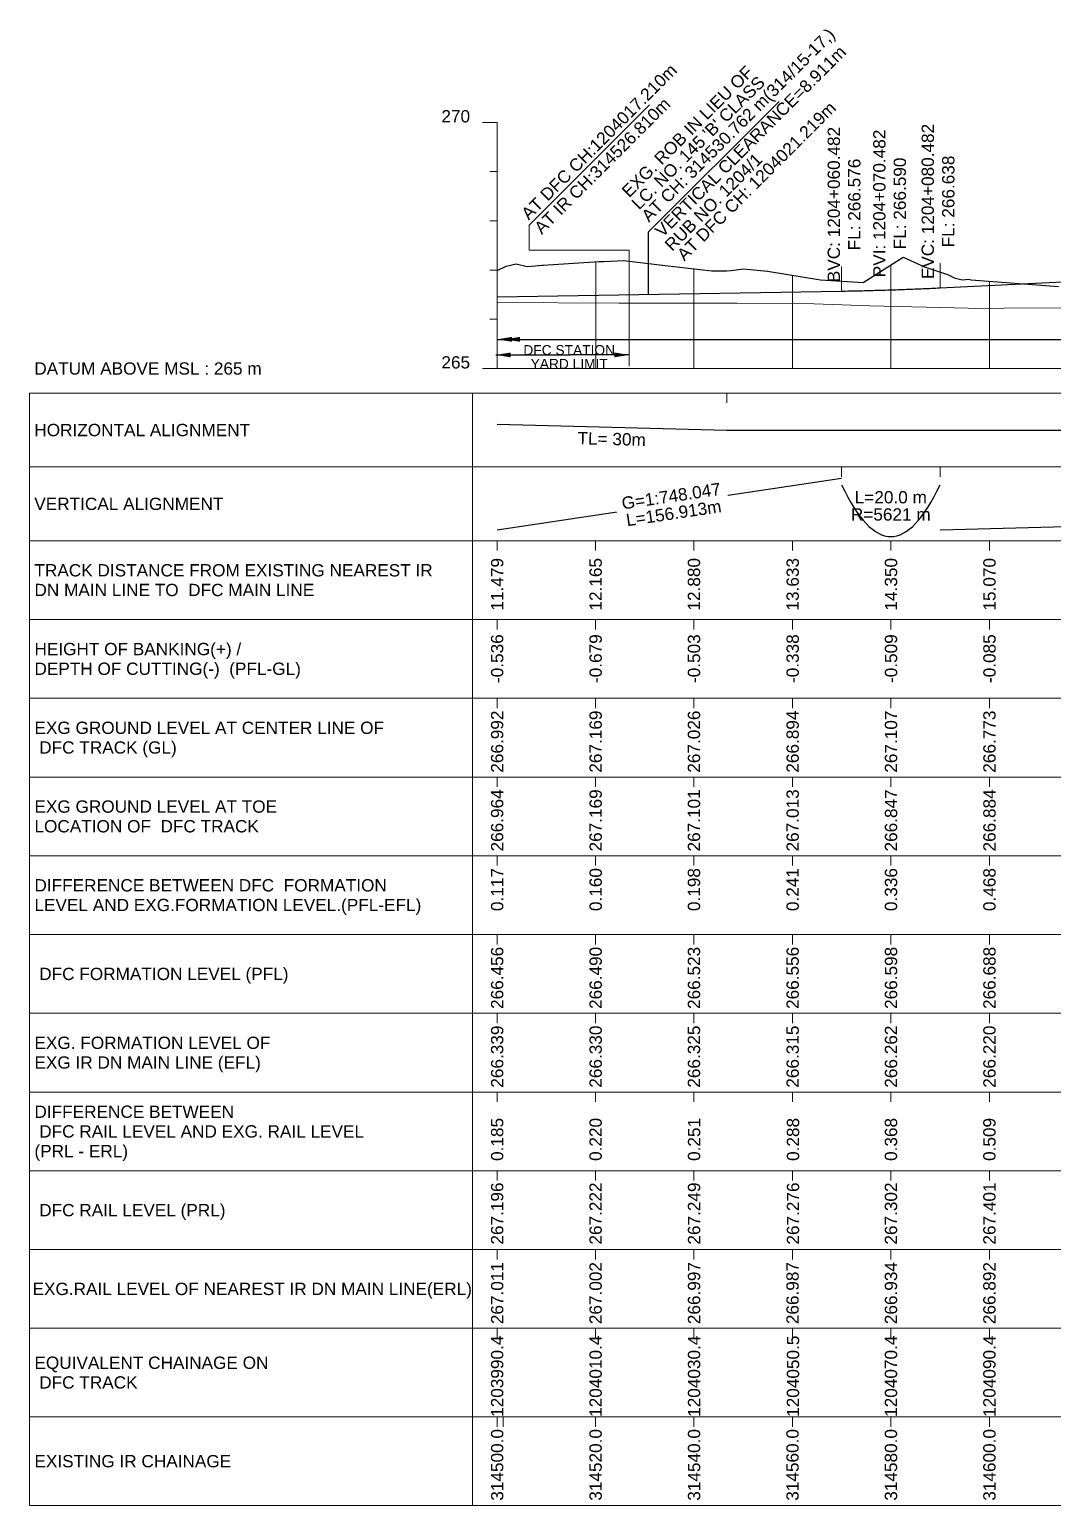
# Model space of a CAD drawing. Header units: metres. Extents: x 26905 to 33492, y -12340 to -11884.
# Drawn here: x 32905 to 33112.8, y -12231 to -11931.1 of the extents above; entities that cross this region are included whole.
import ezdxf
from ezdxf.enums import TextEntityAlignment as Align

# ---------------------------------------------------------------- set-up
doc = ezdxf.new("R2010")
doc.units = ezdxf.units.M
doc.header["$MEASUREMENT"] = 0
doc.layers.get('0').update_dxf_attribs({"lineweight": 0})
for name, color, linetype, lineweight in [('C-PROF-LABL-DG', 1, 'Continuous', 25), ('LS BVC-PVI-EVC TEXT', 10, 'Continuous', 0), ('LS CUT FILL', 10, 'Continuous', 0), ('LS DATUM', 7, 'Continuous', 0), ('LS DATUM X', 7, 'Continuous', 0), ('LS DATUM Y', 7, 'Continuous', 0), ('LS DIFF. EXG.RL & PRO. RL', 10, 'Continuous', 0), ('LS DIFF. PFL & EFL', 10, 'Continuous', 0), ('LS EXG GL', 7, 'Continuous', 0), ('LS EXG IR CH', 7, 'Continuous', 0), ('LS EXG RL', 7, 'Continuous', 0), ('LS EXG. FL', 7, 'Continuous', 0), ('LS EXG. GL', 7, 'Continuous', 0), ('LS EXG. GL AT PRO. TOE', 7, 'Continuous', 0), ('LS EXG. IR CH', 7, 'Continuous', 0), ('LS EXG. RL', 7, 'Continuous', 0), ('LS FRAME', 7, 'Continuous', 0), ('LS PFL-EFL', 10, 'Continuous', 0), ('LS PRL-ERL', 10, 'Continuous', 0), ('LS PRO FL', 10, 'Continuous', 0), ('LS PRO. CUT & FILL', 10, 'Continuous', 0), ('LS PRO. DFCC CH', 10, 'Continuous', 0), ('LS PRO. FL', 10, 'Continuous', 0), ('LS PRO. RL', 10, 'Continuous', 0), ('LS PROFILE EXG FL', 7, 'Continuous', 25), ('LS PROFILE EXG GL', 7, 'Continuous', 30), ('LS PROFILE PRO FL', 1, 'Continuous', 30), ('LS TICKS', 7, 'Continuous', 0), ('LS TRACK CENTER', 10, 'Continuous', 0), ("LS TRACK CENTER's", 10, 'Continuous', 0), ('Profile Grid', 7, 'Continuous', 0)]:
    doc.layers.add(name, color=color, linetype=linetype, lineweight=lineweight)
for name, color, linetype in [('LS HORIZONTAL ALIGNMENT', 10, 'Continuous'), ("LS LC'S", 7, 'Continuous'), ('LS VERTICAL ALIGNMENT', 10, 'Continuous'), ('STATION YARD LIMIT IN LS', 7, 'Continuous')]:
    doc.layers.add(name, color=color, linetype=linetype)
doc.styles.add('Arial', font='arial.ttf')
doc.styles.get("Standard").update_dxf_attribs({"font": 'arial.ttf'})
doc.styles.add('Style-Arial', font='arial.ttf')
doc.styles.add('StyleArial', font='arial.ttf')
doc.dimstyles.get("Standard").update_dxf_attribs({"dimtxt": 0.18, "dimasz": 0.18, "dimexe": 0.18, "dimexo": 0.0625, "dimgap": 0.09, "dimtad": 0, "dimtih": 1, "dimtoh": 1, "dimdec": 4, "dimzin": 0, "dimdsep": 46, "dimtxsty": 'Standard', "dimcen": 0.09, "dimadec": 0, "dimazin": 0, "dimtfac": 1, "dimtdec": 4, "dimtofl": 0, "dimtmove": 0, "dimatfit": 3, "dimfxl": 1, "dimtolj": 1, "dimtzin": 0, "dimarcsym": 0})

msp = doc.modelspace()

# ---------------------------------------------------------------- linework, layer by layer
msp.add_lwpolyline([(32905, -12005), (32995, -12005)])
at = {"layer": 'LS BVC-PVI-EVC TEXT'}
for p, q in [((33069.97, -11984.27), (33069.97, -11979.27)), ((33079.97, -11984.1), (33079.97, -11979.1)), ((33089.97, -11983.62), (33089.97, -11978.62))]:
    msp.add_line(p, q, dxfattribs=at)
at = {"layer": 'LS DATUM X', "color": 7, "linetype": 'Continuous', "lineweight": 0}
msp.add_line((33000, -12000), (33486.84, -12000), dxfattribs=at)
at = {"layer": 'LS DATUM Y', "color": 7, "linetype": 'Continuous', "lineweight": 0}
for p, q in [((32997, -11950), (33000, -11950)), ((32997, -11950), (33000, -11950)), ((33000, -12000), (33000, -11950)), ((32998.5, -11960), (33000, -11960)), ((32998.5, -11970), (33000, -11970)), ((32998.5, -11980), (33000, -11980)), ((32998.5, -11990), (33000, -11990)), ((32997, -12000), (33000, -12000))]:
    msp.add_line(p, q, dxfattribs=at)
at = {"layer": 'LS FRAME'}
for points in [[(32995, -12231), (32905, -12231), (32905, -12005)], [(32995, -12020), (32905, -12020)], [(32995, -12035), (32905, -12035)], [(32995, -12051), (32905, -12051)], [(32905, -12051), (32995, -12051)], [(32995, -12067), (32905, -12067)], [(32905, -12067), (32995, -12067)], [(32995, -12083), (32905, -12083)], [(32905, -12083), (32995, -12083)], [(32995, -12099), (32905, -12099)], [(32995, -12115), (32905, -12115)], [(32905, -12115), (32995, -12115)], [(32995, -12131), (32905, -12131)], [(32905, -12131), (32995, -12131)], [(32995, -12147), (32905, -12147)], [(32905, -12147), (32995, -12147)], [(32995, -12163), (32905, -12163)], [(32905, -12163), (32995, -12163)], [(32995, -12179), (32905, -12179)], [(32995, -12195), (32905, -12195)], [(32995, -12213), (32905, -12213)]]:
    msp.add_lwpolyline(points, dxfattribs=at)
at = {"layer": 'LS FRAME', "color": 7, "linetype": 'Continuous', "lineweight": 0, "flags": 128}
for points in [[(32995, -12020), (33491.84, -12020), (33491.84, -12005), (32995, -12005), (32995, -12020)], [(32995, -12035), (33491.84, -12035), (33491.84, -12020), (32995, -12020), (32995, -12035)], [(32995, -12051), (33491.84, -12051), (33491.84, -12035), (32995, -12035), (32995, -12051)], [(32995, -12067), (33491.84, -12067), (33491.84, -12051), (32995, -12051), (32995, -12067)], [(32995, -12083), (33491.84, -12083), (33491.84, -12067), (32995, -12067), (32995, -12083)], [(32995, -12099), (33491.84, -12099), (33491.84, -12083), (32995, -12083), (32995, -12099)], [(32995, -12115), (33491.84, -12115), (33491.84, -12099), (32995, -12099), (32995, -12115)], [(32995, -12131), (33491.84, -12131), (33491.84, -12115), (32995, -12115), (32995, -12131)], [(32995, -12147), (33491.84, -12147), (33491.84, -12131), (32995, -12131), (32995, -12147)], [(32995, -12163), (33491.84, -12163), (33491.84, -12147), (32995, -12147), (32995, -12163)], [(32995, -12179), (33491.84, -12179), (33491.84, -12163), (32995, -12163), (32995, -12179)], [(32995, -12195), (33491.84, -12195), (33491.84, -12179), (32995, -12179), (32995, -12195)], [(32995, -12213), (33491.84, -12213), (33491.84, -12195), (32995, -12195), (32995, -12213)], [(32995, -12231), (33491.84, -12231), (33491.84, -12213), (32995, -12213), (32995, -12231)]]:
    msp.add_lwpolyline(points, close=True, dxfattribs=at)
at = {"layer": 'LS HORIZONTAL ALIGNMENT', "flags": 128}
msp.add_lwpolyline([(33000, -12011.32), (33046.65, -12012.5), (33046.65, -12012.5), (33486.84, -12012.5)], dxfattribs=at)
at = {"layer": "LS LC'S"}
msp.add_lwpolyline([(33030.76, -11984.93), (33030.76, -11972.23), (33057.26, -11945.73)], dxfattribs=at)
at = {"layer": 'LS PROFILE EXG FL', "lineweight": 0}
msp.add_lwpolyline([(33000, -11986.61), (33024.69, -11986.72), (33048.68, -11986.76), (33064.32, -11986.88), (33075.72, -11987.28), (33095.72, -11987.73), (33100.29, -11987.81), (33103.03, -11987.75), (33117.58, -11987.69)], dxfattribs=at)
at = {"layer": 'LS PROFILE EXG GL', "flags": 128}
msp.add_lwpolyline([(33000, -11980.08), (33001.85, -11979.21), (33003.83, -11978.74), (33003.83, -11978.74), (33006.13, -11979.26), (33006.13, -11979.26), (33006.95, -11979.24), (33009.15, -11979.04), (33009.38, -11979.01), (33020.74, -11978.27), (33021.65, -11978.23), (33025.74, -11978.07), (33034.15, -11979.06), (33043.59, -11980.17), (33046.65, -11980.13), (33047.53, -11980.11), (33050.04, -11979.72), (33054.89, -11980.25), (33065.7, -11981.96), (33074.35, -11982.5), (33082.45, -11977.39), (33082.45, -11977.39), (33086.85, -11979.33), (33091.71, -11980.95), (33092.86, -11981.56), (33094.49, -11982), (33094.49, -11982), (33094.49, -11982), (33095.74, -11981.84), (33096.33, -11981.99), (33114.04, -11983.35)], dxfattribs=at)
at = {"layer": 'LS PROFILE PRO FL', "flags": 128}
msp.add_lwpolyline([(33000, -11985.44), (33069.97, -11984.27), (33070.4, -11984.26), (33070.83, -11984.26), (33071.25, -11984.25), (33071.68, -11984.24), (33072.1, -11984.23), (33072.53, -11984.22), (33072.95, -11984.21), (33073.38, -11984.21), (33073.8, -11984.2), (33074.23, -11984.19), (33074.66, -11984.18), (33075.08, -11984.17), (33075.51, -11984.15), (33075.93, -11984.14), (33076.36, -11984.13), (33076.78, -11984.12), (33077.21, -11984.11), (33077.63, -11984.1), (33078.06, -11984.08), (33078.49, -11984.07), (33078.91, -11984.06), (33079.34, -11984.04), (33079.76, -11984.03), (33080.19, -11984.02), (33080.61, -11984), (33081.04, -11983.99), (33081.46, -11983.97), (33081.89, -11983.96), (33082.32, -11983.94), (33082.74, -11983.93), (33083.17, -11983.91), (33083.59, -11983.9), (33084.02, -11983.88), (33084.44, -11983.86), (33084.87, -11983.84), (33085.29, -11983.83), (33085.72, -11983.81), (33086.15, -11983.79), (33086.57, -11983.77), (33087, -11983.75), (33087.42, -11983.74), (33087.85, -11983.72), (33088.27, -11983.7), (33088.7, -11983.68), (33089.12, -11983.66), (33089.55, -11983.64), (33089.97, -11983.62), (33486.84, -11964.19)], dxfattribs=at)
at = {"layer": 'LS TICKS', "color": 7, "linetype": 'Continuous', "lineweight": 0, "flags": 128}
for points in [[(33046.65, -12007), (33046.65, -12005)], [(33069.97, -12022), (33069.97, -12020)], [(33089.97, -12022), (33089.97, -12020)], [(33000, -12037), (33000, -12035)], [(33020.01, -12037), (33020.01, -12035)], [(33039.98, -12037), (33039.98, -12035)], [(33060.03, -12037), (33060.03, -12035)], [(33080.01, -12037), (33080.01, -12035)], [(33100.01, -12037), (33100.01, -12035)], [(33000, -12053), (33000, -12051)], [(33020.01, -12053), (33020.01, -12051)], [(33039.98, -12053), (33039.98, -12051)], [(33060.03, -12053), (33060.03, -12051)], [(33080.01, -12053), (33080.01, -12051)], [(33100.01, -12053), (33100.01, -12051)], [(33000, -12069), (33000, -12067)], [(33020.01, -12069), (33020.01, -12067)], [(33039.98, -12069), (33039.98, -12067)], [(33060.03, -12069), (33060.03, -12067)], [(33080.01, -12069), (33080.01, -12067)], [(33100.01, -12069), (33100.01, -12067)], [(33000, -12085), (33000, -12083)], [(33020.01, -12085), (33020.01, -12083)], [(33039.98, -12085), (33039.98, -12083)], [(33060.03, -12085), (33060.03, -12083)], [(33080.01, -12085), (33080.01, -12083)], [(33100.01, -12085), (33100.01, -12083)], [(33000, -12101), (33000, -12099)], [(33020.01, -12101), (33020.01, -12099)], [(33039.98, -12101), (33039.98, -12099)], [(33060.03, -12101), (33060.03, -12099)], [(33080.01, -12101), (33080.01, -12099)], [(33100.01, -12101), (33100.01, -12099)], [(33000, -12117), (33000, -12115)], [(33020.01, -12117), (33020.01, -12115)], [(33039.98, -12117), (33039.98, -12115)], [(33060.03, -12117), (33060.03, -12115)], [(33080.01, -12117), (33080.01, -12115)], [(33100.01, -12117), (33100.01, -12115)], [(33000, -12133), (33000, -12131)], [(33020.01, -12133), (33020.01, -12131)], [(33039.98, -12133), (33039.98, -12131)], [(33060.03, -12133), (33060.03, -12131)], [(33080.01, -12133), (33080.01, -12131)], [(33100.01, -12133), (33100.01, -12131)], [(33000, -12149), (33000, -12147)], [(33020.01, -12149), (33020.01, -12147)], [(33039.98, -12149), (33039.98, -12147)], [(33060.03, -12149), (33060.03, -12147)], [(33080.01, -12149), (33080.01, -12147)], [(33100.01, -12149), (33100.01, -12147)], [(33000, -12165), (33000, -12163)], [(33020.01, -12165), (33020.01, -12163)], [(33039.98, -12165), (33039.98, -12163)], [(33060.03, -12165), (33060.03, -12163)], [(33080.01, -12165), (33080.01, -12163)], [(33100.01, -12165), (33100.01, -12163)], [(33000, -12181), (33000, -12179)], [(33020.01, -12181), (33020.01, -12179)], [(33039.98, -12181), (33039.98, -12179)], [(33060.03, -12181), (33060.03, -12179)], [(33080.01, -12181), (33080.01, -12179)], [(33100.01, -12181), (33100.01, -12179)], [(33000, -12197), (33000, -12195)], [(33020.01, -12197), (33020.01, -12195)], [(33039.98, -12197), (33039.98, -12195)], [(33060.03, -12197), (33060.03, -12195)], [(33080.01, -12197), (33080.01, -12195)], [(33100.01, -12197), (33100.01, -12195)], [(33000, -12215), (33000, -12213)], [(33001.25, -12215), (33001.25, -12213)], [(33020.01, -12215), (33020.01, -12213)], [(33039.98, -12215), (33039.98, -12213)], [(33060.03, -12215), (33060.03, -12213)], [(33080.01, -12215), (33080.01, -12213)], [(33100.01, -12215), (33100.01, -12213)]]:
    msp.add_lwpolyline(points, dxfattribs=at)
at = {"layer": 'LS VERTICAL ALIGNMENT', "flags": 128}
for points in [[(33000, -12032.75), (33069.97, -12022.25)], [(33069.97, -12023.65), (33070.6, -12024.92), (33071.22, -12026.11), (33071.85, -12027.22), (33072.47, -12028.24), (33073.1, -12029.19), (33073.72, -12030.05), (33074.35, -12030.83), (33074.97, -12031.52), (33075.6, -12032.14), (33076.22, -12032.67), (33076.85, -12033.12), (33077.47, -12033.49), (33078.1, -12033.78), (33078.72, -12033.98), (33079.35, -12034.11), (33080.6, -12034.11), (33081.22, -12033.98), (33081.85, -12033.78), (33082.47, -12033.49), (33083.1, -12033.12), (33083.72, -12032.67), (33084.35, -12032.14), (33084.97, -12031.52), (33085.6, -12030.83), (33086.22, -12030.05), (33086.85, -12029.19), (33087.47, -12028.24), (33088.1, -12027.22), (33088.72, -12026.11), (33089.35, -12024.92), (33089.97, -12023.65)], [(33089.97, -12032.75), (33486.84, -12022.25)]]:
    msp.add_lwpolyline(points, dxfattribs=at)
at = {"layer": 'Profile Grid', "flags": 128}
for points in [[(33020.02, -12000), (33020.02, -11978.31)], [(33080.01, -12000), (33080.01, -11978.93)], [(33000, -12000), (33000, -11980.1)], [(33039.99, -12000), (33039.99, -11979.74)], [(33060.03, -12000), (33060.03, -11981.06)], [(33100.01, -12000), (33100.01, -11982.27)]]:
    msp.add_lwpolyline(points, dxfattribs=at)
at = {"layer": 'STATION YARD LIMIT IN LS', "color": 10, "lineweight": 15}
msp.add_lwpolyline([(33026.82, -11999.56), (33026.82, -11975.98), (33006.51, -11975.98), (33006.51, -11970.88), (33030.96, -11946.44)], dxfattribs=at)

# ---------------------------------------------------------------- texts
at = {"layer": 'C-PROF-LABL-DG', "color": 1, "linetype": 'Continuous', "lineweight": 25, "char_height": 2.5, "attachment_point": 5, "rotation": 90, "style": 'Arial'}
for s, insert in [('BVC: 1204+060.482\\PFL: 266.576', (33070.49, -11966.69)), ('PVI: 1204+070.482\\PFL: 266.590', (33079.74, -11966.47)), ('EVC: 1204+080.482\\PFL: 266.638', (33089.58, -11966.07))]:
    msp.add_mtext(s, dxfattribs=dict(at, insert=insert))
at = {"layer": 'LS CUT FILL', "style": 'Style-Arial'}
for s, p in [('-0.536', (33000, -12054)), ('-0.679', (33020.01, -12054)), ('-0.503', (33039.98, -12054)), ('-0.338', (33060.03, -12054)), ('-0.509', (33080.01, -12054)), ('-0.085', (33100.01, -12054))]:
    msp.add_text(s, height=2.5, rotation=90, dxfattribs=at).set_placement(p, align=Align.MIDDLE_RIGHT)
at = {"layer": 'LS DATUM', "color": 7, "style": 'StyleArial'}
msp.add_text('DATUM ABOVE MSL : 265 m', height=2.5, rotation=0, dxfattribs=at).set_placement((32905.97, -12000), align=Align.MIDDLE_LEFT)
at = {"layer": 'LS DATUM Y', "color": 7, "lineweight": 0, "style": 'Style-Arial'}
for s, p in [('270', (32994.5, -11950)), ('270', (32994.5, -11950)), ('265', (32994.5, -12000))]:
    msp.add_text(s, height=2.5, dxfattribs=at).set_placement(p, align=Align.RIGHT)
at = {"layer": 'LS DIFF. EXG.RL & PRO. RL', "color": 10, "style": 'StyleArial'}
for s, p in [('DIFFERENCE BETWEEN ', (32906, -12151)), (' DFC RAIL LEVEL AND EXG. RAIL LEVEL ', (32906, -12155)), ('(PRL - ERL)', (32906, -12159))]:
    msp.add_text(s, height=2.5, rotation=0, dxfattribs=at).set_placement(p, align=Align.MIDDLE_LEFT)
at = {"layer": 'LS DIFF. PFL & EFL', "color": 10, "style": 'StyleArial'}
for s, p in [('DIFFERENCE BETWEEN DFC  FORMATION ', (32906, -12105)), ('LEVEL AND EXG.FORMATION LEVEL.(PFL-EFL)', (32906, -12109))]:
    msp.add_text(s, height=2.5, rotation=0, dxfattribs=at).set_placement(p, align=Align.MIDDLE_LEFT)
at = {"layer": 'LS EXG GL', "style": 'Style-Arial'}
for s, p in [('266.992', (33000, -12069.5)), ('267.169', (33020.01, -12069.5)), ('267.026', (33039.98, -12069.5)), ('266.894', (33060.03, -12069.5)), ('267.107', (33080.01, -12069.5)), ('266.773', (33100.01, -12069.5))]:
    msp.add_text(s, height=2.5, rotation=90, dxfattribs=at).set_placement(p, align=Align.MIDDLE_RIGHT)
at = {"layer": 'LS EXG IR CH', "lineweight": 0, "style": 'Style-Arial'}
for s, p in [('314500.0', (33000, -12215.47)), ('314520.0', (33020, -12215.47)), ('314540.0', (33040, -12215.47)), ('314560.0', (33060, -12215.47)), ('314580.0', (33080, -12215.47)), ('314600.0', (33100, -12215.47))]:
    msp.add_text(s, height=2.5, rotation=90, dxfattribs=at).set_placement(p, align=Align.MIDDLE_RIGHT)
at = {"layer": 'LS EXG RL', "style": 'Style-Arial'}
for s, p in [('267.011', (33000, -12181.54)), ('267.002', (33020, -12181.54)), ('266.997', (33040, -12181.54)), ('266.987', (33060, -12181.54)), ('266.934', (33080, -12181.54)), ('266.892', (33100, -12181.54))]:
    msp.add_text(s, height=2.5, rotation=90, dxfattribs=at).set_placement(p, align=Align.MIDDLE_RIGHT)
at = {"layer": 'LS EXG. FL'}
for s, p in [('266.339', (33000, -12133.5)), ('266.330', (33020.01, -12133.5)), ('266.325', (33039.98, -12133.5)), ('266.315', (33060.03, -12133.5)), ('266.262', (33080.01, -12133.5)), ('266.220', (33100.01, -12133.5))]:
    msp.add_text(s, height=2.5, rotation=90, dxfattribs=at).set_placement(p, align=Align.MIDDLE_RIGHT)
at = {"layer": 'LS EXG. FL', "style": 'StyleArial'}
for s, p in [('EXG. FORMATION LEVEL OF', (32906, -12137)), ('EXG IR DN MAIN LINE (EFL)', (32906, -12141))]:
    msp.add_text(s, height=2.5, rotation=0, dxfattribs=at).set_placement(p, align=Align.MIDDLE_LEFT)
at = {"layer": 'LS EXG. GL', "color": 7, "style": 'StyleArial'}
for s, p in [('EXG GROUND LEVEL AT CENTER LINE OF ', (32906, -12073)), (' DFC TRACK (GL)', (32906, -12077))]:
    msp.add_text(s, height=2.5, rotation=0, dxfattribs=at).set_placement(p, align=Align.MIDDLE_LEFT)
at = {"layer": 'LS EXG. GL AT PRO. TOE'}
for s, p in [('266.964', (33000, -12085.5)), ('267.169', (33020.01, -12085.5)), ('267.101', (33039.98, -12085.5)), ('267.013', (33060.03, -12085.5)), ('266.847', (33080.01, -12085.5)), ('266.884', (33100.01, -12085.5))]:
    msp.add_text(s, height=2.5, rotation=90, dxfattribs=at).set_placement(p, align=Align.MIDDLE_RIGHT)
at = {"layer": 'LS EXG. GL AT PRO. TOE', "color": 7, "style": 'StyleArial'}
for s, p in [('EXG GROUND LEVEL AT TOE', (32906, -12089)), ('LOCATION OF  DFC TRACK', (32906, -12093))]:
    msp.add_text(s, height=2.5, rotation=0, dxfattribs=at).set_placement(p, align=Align.MIDDLE_LEFT)
at = {"layer": 'LS EXG. IR CH', "style": 'StyleArial'}
msp.add_text('EXISTING IR CHAINAGE', height=2.5, rotation=0, dxfattribs=at).set_placement((32906, -12222), align=Align.MIDDLE_LEFT)
at = {"layer": 'LS EXG. RL', "style": 'StyleArial'}
msp.add_text('EXG.RAIL LEVEL OF NEAREST IR DN MAIN LINE(ERL)', height=2.5, rotation=0, dxfattribs=at).set_placement((32905.61, -12187), align=Align.MIDDLE_LEFT)
at = {"layer": 'LS HORIZONTAL ALIGNMENT', "style": 'StyleArial'}
msp.add_text('HORIZONTAL ALIGNMENT', height=2.5, rotation=0, dxfattribs=at).set_placement((32905.97, -12012.5), align=Align.MIDDLE_LEFT)
at = {"layer": 'LS HORIZONTAL ALIGNMENT', "insert": (33023.27, -12014.33), "char_height": 2.5, "attachment_point": 5, "rotation": 358.5564, "line_spacing_factor": 0.6, "style": 'Style-Arial'}
msp.add_mtext('TL= 30m', dxfattribs=at)
at = {"layer": "LS LC'S"}
for s, p in [('AT CH: 314530.762 m(314/15-17,)', (33030.83, -11970.42)), ('VERTICAL CLEARANCE=8.911m', (33033.58, -11973.48)), ('EXG. ROB IN LIEU OF ', (33026.83, -11965.42)), ("LC. NO. 145 'B' CLASS", (33028.83, -11967.92))]:
    msp.add_text(s, height=2.5, rotation=45, dxfattribs=at).set_placement(p)
at = {"layer": "LS LC'S", "color": 10}
for s, p in [('AT DFC CH: 1204021.219m ', (33038.05, -11978.32)), ('RUB NO. 1204/1', (33035.56, -11976.33))]:
    msp.add_text(s, height=2.5, rotation=45, dxfattribs=at).set_placement(p)
at = {"layer": 'LS PFL-EFL'}
for s, p in [('0.117', (33000, -12101.5)), ('0.160', (33020.01, -12101.5)), ('0.198', (33039.98, -12101.5)), ('0.241', (33060.03, -12101.5)), ('0.336', (33080.01, -12101.5)), ('0.468', (33100.01, -12101.5))]:
    msp.add_text(s, height=2.5, rotation=90, dxfattribs=at).set_placement(p, align=Align.MIDDLE_RIGHT)
at = {"layer": 'LS PRL-ERL'}
for s, p in [('0.185', (33001.25, -12161)), ('0.220', (33021.25, -12161)), ('0.251', (33041.25, -12161)), ('0.288', (33061.35, -12161)), ('0.368', (33081.25, -12161)), ('0.509', (33101.25, -12161))]:
    msp.add_text(s, height=2.5, rotation=90, dxfattribs=at).set_placement(p)
at = {"layer": 'LS PRO FL', "style": 'Style-Arial'}
for s, p in [('266.456', (33000, -12117.5)), ('266.490', (33020.01, -12117.5)), ('266.523', (33039.98, -12117.5)), ('266.556', (33060.03, -12117.5)), ('266.598', (33080.01, -12117.5)), ('266.688', (33100.01, -12117.5))]:
    msp.add_text(s, height=2.5, rotation=90, dxfattribs=at).set_placement(p, align=Align.MIDDLE_RIGHT)
at = {"layer": 'LS PRO. CUT & FILL', "color": 10, "style": 'StyleArial'}
for s, p in [('HEIGHT OF BANKING(+) /', (32906, -12057)), ('DEPTH OF CUTTING(-)  (PFL-GL)', (32906, -12061))]:
    msp.add_text(s, height=2.5, rotation=0, dxfattribs=at).set_placement(p, align=Align.MIDDLE_LEFT)
at = {"layer": 'LS PRO. DFCC CH'}
for s, p in [('1203990.4', (33001.25, -12213)), ('1204010.4', (33021.25, -12213)), ('1204030.4', (33041.25, -12213)), ('1204050.5', (33061.35, -12213)), ('1204070.4', (33081.25, -12213)), ('1204090.4', (33101.25, -12213))]:
    msp.add_text(s, height=2.5, rotation=90, dxfattribs=at).set_placement(p)
at = {"layer": 'LS PRO. DFCC CH', "color": 10, "style": 'Style-Arial'}
for s, p in [('EQUIVALENT CHAINAGE ON ', (32906, -12202)), (' DFC TRACK', (32906, -12206))]:
    msp.add_text(s, height=2.5, rotation=0, dxfattribs=at).set_placement(p, align=Align.MIDDLE_LEFT)
at = {"layer": 'LS PRO. FL', "color": 10, "style": 'StyleArial'}
msp.add_text(' DFC FORMATION LEVEL (PFL) ', height=2.5, rotation=0, dxfattribs=at).set_placement((32906, -12123), align=Align.MIDDLE_LEFT)
at = {"layer": 'LS PRO. RL'}
for s, p in [('267.196', (33001.25, -12178)), ('267.222', (33021.25, -12178)), ('267.249', (33041.25, -12178)), ('267.276', (33061.35, -12178)), ('267.302', (33081.25, -12178)), ('267.401', (33101.25, -12178))]:
    msp.add_text(s, height=2.5, rotation=90, dxfattribs=at).set_placement(p)
at = {"layer": 'LS PRO. RL', "color": 10, "style": 'StyleArial'}
msp.add_text(' DFC RAIL LEVEL (PRL)', height=2.5, rotation=0, dxfattribs=at).set_placement((32906, -12171), align=Align.MIDDLE_LEFT)
at = {"layer": 'LS TRACK CENTER'}
for s, p in [('11.479', (33000, -12038.5)), ('12.165', (33020.01, -12038.5)), ('12.880', (33039.98, -12038.5)), ('13.633', (33060.03, -12038.5)), ('14.350', (33080.01, -12038.5)), ('15.070', (33100.01, -12038.5))]:
    msp.add_text(s, height=2.5, rotation=90, dxfattribs=at).set_placement(p, align=Align.MIDDLE_RIGHT)
at = {"layer": "LS TRACK CENTER's", "color": 10, "style": 'StyleArial'}
for s, p in [('TRACK DISTANCE FROM EXISTING NEAREST IR ', (32906, -12041)), ('DN MAIN LINE TO  DFC MAIN LINE', (32906, -12045))]:
    msp.add_text(s, height=2.5, rotation=0, dxfattribs=at).set_placement(p, align=Align.MIDDLE_LEFT)
at = {"layer": 'LS VERTICAL ALIGNMENT', "style": 'StyleArial'}
msp.add_text('VERTICAL ALIGNMENT', height=2.5, rotation=0, dxfattribs=at).set_placement((32905.97, -12027.5), align=Align.MIDDLE_LEFT)
at = {"layer": 'LS VERTICAL ALIGNMENT', "insert": (33079.97, -12027.92), "char_height": 2.5, "attachment_point": 5, "line_spacing_factor": 0.84, "style": 'Style-Arial'}
msp.add_mtext('L=20.0 m\\PR=5621 m', dxfattribs=at)
at = {"layer": 'STATION YARD LIMIT IN LS', "color": 10, "lineweight": 15, "style": 'StyleArial'}
msp.add_text('AT DFC CH:1204017.210m', height=2.5, rotation=45, dxfattribs=at).set_placement((33006.42, -11969.98))
at = {"layer": 'STATION YARD LIMIT IN LS', "lineweight": 15, "style": 'StyleArial'}
msp.add_text('AT IR CH:314526.810m', height=2.5, rotation=45, dxfattribs=at).set_placement((33009.06, -11972.87))
at = {"layer": 'STATION YARD LIMIT IN LS', "color": 10, "lineweight": 15, "insert": (33014.64, -11997.65), "char_height": 2, "width": 19.0794, "attachment_point": 5, "rotation": 0, "line_spacing_factor": 0.84, "style": 'Style-Arial'}
msp.add_mtext('DFC STATION YARD LIMIT', dxfattribs=at)

# ---------------------------------------------------------------- leaders
at = {"layer": 'STATION YARD LIMIT IN LS', "lineweight": 15}
for points in [[(33000, -11994.08), (33242.21, -11994.08)], [(33001.62, -11994.08), (33243.83, -11994.08)]]:
    msp.add_leader(points, dimstyle='Standard', override={"dimasz": 3}, dxfattribs=at)
at = {"layer": 'STATION YARD LIMIT IN LS', "color": 10, "lineweight": 15}
for points in [[(32999.76, -11997.24), (33014.89, -11997.24)], [(33026.82, -11997.24), (33014.89, -11997.24)]]:
    msp.add_leader(points, dimstyle='Standard', override={"dimasz": 3}, dxfattribs=at)

# ---------------------------------------------------------------- next in the draw order: texts
at = {"layer": 'LS VERTICAL ALIGNMENT', "insert": (33035.61, -12027.67), "char_height": 2.5, "attachment_point": 5, "rotation": 8.5338, "line_spacing_factor": 0.84, "style": 'Style-Arial', "bg_fill": 2}
msp.add_mtext('G=1:748.047\\PL=156.913m', dxfattribs=at)

doc.saveas('drawing.dxf')
